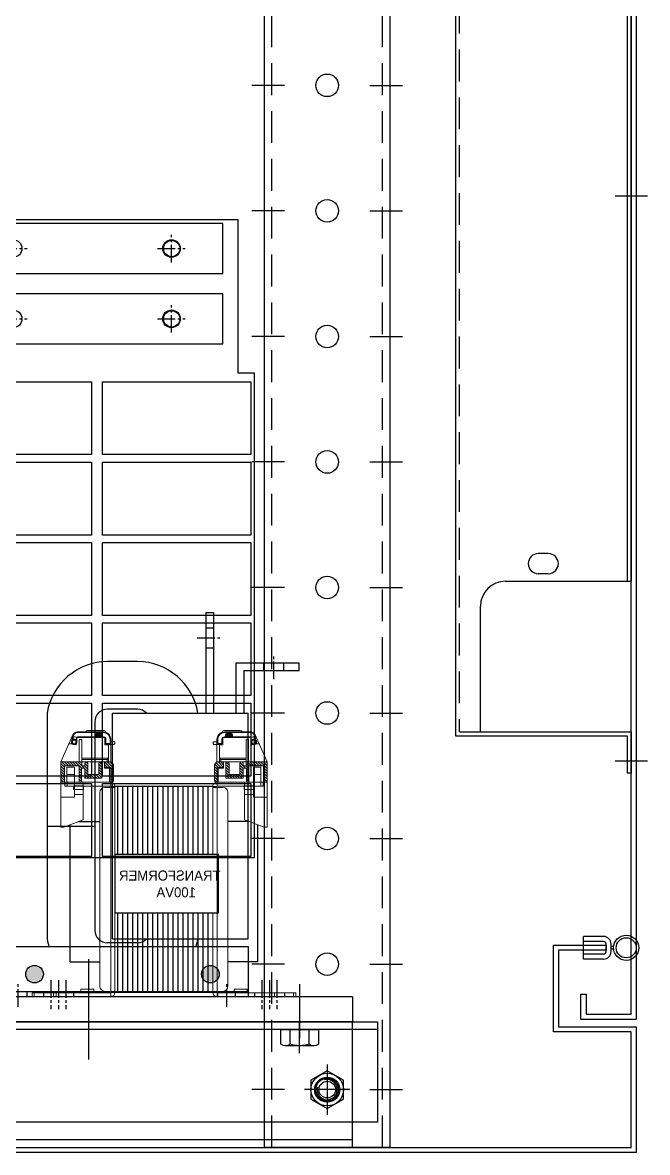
# Model space of a CAD drawing. Header units: millimetres. Extents: x 24815 to 37207, y -9299 to 5469.
# Drawn here: x 34711.9 to 34960.6, y -65.7 to 384.3 of the extents above; entities that cross this region are included whole.
import ezdxf

# ---------------------------------------------------------------- set-up
doc = ezdxf.new("R2010")
doc.units = ezdxf.units.MM
for name, pattern in [('CENTER', [50.8, 31.75, -6.35, 6.35, -6.35]), ('CENTER1', [10, 7, -1, 1, -1]), ('CENTERX2', [101.6, 63.5, -12.7, 12.7, -12.7]), ('HIDDEN', [9.525, 6.35, -3.175]), ('HIDDENX2', [19.05, 12.7, -6.35])]:
    doc.linetypes.add(name, pattern=pattern)
for name, color, linetype in [('______', 7, 'Continuous'), ('BOARD_OUTLINE', 7, 'Continuous'), ('CEN', 1, 'CENTER'), ('CENTER', 1, 'CENTER'), ('HIDDEN', 2, 'HIDDEN'), ('OBS_SSTOP', 4, 'Continuous'), ('THIN', 3, 'Continuous')]:
    doc.layers.add(name, color=color, linetype=linetype)
doc.styles.get("Standard").update_dxf_attribs({"font": 'ISOCP.SHX', "bigfont": 'WHGTXT.SHX'})

# ---------------------------------------------------------------- blocks, each defined once
blk = doc.blocks.new('87erfasdfasdfasdfasdfsdaf')
at = {"color": 140}
for p, q in [((-12215.28, 14062.53), (-12215.28, 14958.53)), ((-12165.28, 14062.53), (-12165.28, 14958.53)), ((-12215.28, 14062.53), (-12165.28, 14062.53))]:
    blk.add_line(p, q, dxfattribs=at)
at = {"color": 2, "linetype": 'HIDDENX2'}
for p, q in [((-12212.28, 14062.53), (-12212.28, 14958.53)), ((-12168.28, 14062.53), (-12168.28, 14958.53))]:
    blk.add_line(p, q, dxfattribs=at)
at = {"color": 1}
for p, q in [((-12207.28, 14485.53), (-12220.28, 14485.53)), ((-12173.28, 14485.53), (-12160.28, 14485.53)), ((-12207.28, 14435.53), (-12220.28, 14435.53)), ((-12173.28, 14435.53), (-12160.28, 14435.53)), ((-12207.28, 14385.53), (-12220.28, 14385.53)), ((-12173.28, 14385.53), (-12160.28, 14385.53)), ((-12207.28, 14335.53), (-12220.28, 14335.53)), ((-12173.28, 14335.53), (-12160.28, 14335.53)), ((-12207.28, 14285.53), (-12220.28, 14285.53)), ((-12173.28, 14285.53), (-12160.28, 14285.53)), ((-12207.28, 14235.53), (-12220.28, 14235.53)), ((-12173.28, 14235.53), (-12160.28, 14235.53)), ((-12207.28, 14185.53), (-12220.28, 14185.53)), ((-12173.28, 14185.53), (-12160.28, 14185.53)), ((-12207.28, 14135.53), (-12220.28, 14135.53)), ((-12173.28, 14135.53), (-12160.28, 14135.53)), ((-12207.28, 14085.53), (-12220.28, 14085.53)), ((-12173.28, 14085.53), (-12160.28, 14085.53))]:
    blk.add_line(p, q, dxfattribs=at)
blk = doc.blocks.new('756erafsdfadsfadsfasdf')
at = {"color": 1, "linetype": 'CENTERX2'}
blk.add_line((20858.68, 8170.53), (20858.68, 8160.53), dxfattribs=at)
at = {"color": 4}
for p, q in [((20879.68, 8164.03), (20389.68, 8164.03)), ((20879.68, 8120.03), (20389.68, 8120.03))]:
    blk.add_line(p, q, dxfattribs=at)
for p, q in [((20854.93, 8158.11), (20854.93, 8164.03)), ((20862.43, 8158.11), (20862.43, 8164.03)), ((20864.31, 8157.53), (20853.05, 8157.53))]:
    blk.add_line(p, q)
blk.add_lwpolyline([(20879.68, 8167.03), (20389.68, 8167.03), (20389.68, 8117.03), (20879.68, 8117.03)], close=True, dxfattribs=at)
blk.add_lwpolyline([(20866.18, 8164.03), (20866.18, 8158.11, -0.309401), (20862.43, 8158.11, -0.154701), (20854.93, 8158.11, -0.309401), (20851.17, 8158.11), (20851.17, 8164.03), (20866.18, 8164.03)], format="xyb")
at = {"layer": 'CENTER'}
blk.add_line((20858.68, 8154.53), (20858.68, 8167.03), dxfattribs=at)
blk = doc.blocks.new('ASDHREWHREJJJ')
for p, q in [((14491.89, -8468.07), (14488.89, -8468.07)), ((14489.89, -8467.05), (14489.89, -8468.07)), ((14490.89, -8467.05), (14490.89, -8468.07)), ((14485.89, -8471.07), (14485.89, -8479.07)), ((14487.89, -8471.07), (14487.89, -8479.07)), ((14491.89, -8470.07), (14488.89, -8470.07)), ((14492.89, -8471.07), (14492.89, -8479.07)), ((14494.89, -8471.07), (14494.89, -8479.07)), ((14494.89, -8479.07), (14485.89, -8479.07))]:
    blk.add_line(p, q)
for radius in [5, 4]:
    blk.add_circle((14490.39, -8462.07), radius)
for centre, radius, start, end in [((14488.89, -8471.07), 3, 90, 180), ((14491.89, -8471.07), 3, 0, 90), ((14488.89, -8471.07), 1, 90, 180), ((14491.89, -8471.07), 1, 0, 90)]:
    blk.add_arc(centre, radius, start, end)
blk = doc.blocks.new('A$C517E5183')
at = {"color": 3}
for points in [[(-2, 55), (-2, 845), (-20, 845), (-20, 837), (-22, 837), (-22, 847), (0, 847), (0, 53), (-22, 53), (-22, 63), (-20, 63), (-20, 55)], [(-650, 150), (-622, 150), (-622, 170), (-620, 170), (-620, 148), (-648, 148), (-648, 2), (-2, 2), (-2, 48), (-33, 48), (-33, 82.5), (-12, 82.5), (-12, 80.5), (-31, 80.5), (-31, 50), (0, 50), (0, 0), (-650, 0)]]:
    blk.add_lwpolyline(points, close=True, dxfattribs=at)
at = {"color": 140}
for centre in [(-123, 425), (-123, 375), (-123, 325), (-123, 275), (-123, 225), (-123, 175), (-123, 125), (-123, 75), (-123, 25)]:
    blk.add_circle(centre, 4.5, dxfattribs=at)
at = {"xscale": -1}
blk.add_blockref('87erfasdfasdfasdfasdfsdaf', (-12313.28, -14060.53), dxfattribs=at)
at = {"color": 4, "rotation": 270}
blk.add_blockref('ASDHREWHREJJJ', (8458.07, 14571.89), dxfattribs=at)
at = {"layer": '______'}
blk.add_blockref('756erafsdfadsfadsfasdf', (-20992.68, -8115.03), dxfattribs=at)
blk = doc.blocks.new('A$C66CA7B45')
at = {"color": 4}
for p, q in [((-70, -9.9), (-70, -440.1)), ((-1.6, -71.5), (-1.6, -378.5)), ((0, -71.5), (0, -378.5)), ((-33, -367.5), (-37, -367.5)), ((-33, -375.5), (-37, -375.5)), ((-50, -378.5), (0, -378.5)), ((-60, -438.5), (-60, -388.5)), ((-70, -440.1), (-1.6, -440.1)), ((-68.4, -438.5), (0, -438.5)), ((-1.6, -440.1), (-1.6, -455)), ((0, -438.5), (0, -455)), ((0, -455), (-1.6, -455))]:
    blk.add_line(p, q, dxfattribs=at)
for centre, radius, start, end in [((-37, -371.5), 4, 90, 270), ((-33, -371.5), 4, 270, 90), ((-50, -388.5), 10, 90, 180)]:
    blk.add_arc(centre, radius, start, end, dxfattribs=at)
at = {"layer": 'CENTER', "color": 1, "linetype": 'CENTER'}
for p, q in [((-6.43, -225), (6.43, -225)), ((-6.43, -450), (6.43, -450))]:
    blk.add_line(p, q, dxfattribs=at)
at = {"layer": 'HIDDEN', "color": 2, "linetype": 'HIDDENX2'}
blk.add_line((-68.5, -71.5), (-68.5, -438.5), dxfattribs=at)
blk = doc.blocks.new('A$C0AF00223')
at = {"color": 32}
for p, q in [((0, 0), (0, -10)), ((210, 0), (0, 0)), ((210, 0), (210, -10)), ((210, -10), (0, -10))]:
    blk.add_line(p, q, dxfattribs=at)
at = {"layer": 'CEN', "ltscale": 10}
for p, q in [((105, 15), (105, -25)), ((21, 5), (21, -15)), ((189, 5), (189, -15))]:
    blk.add_line(p, q, dxfattribs=at)
blk = doc.blocks.new('A$C43293707')
at = {"linetype": 'CENTER1'}
for p, q in [((0, -5.5), (0, 5.5)), ((63, -5.5), (63, 5.5)), ((126, -5.5), (126, 5.5)), ((189, -5.5), (189, 5.5)), ((-5.5, 0), (5.5, 0)), ((57.5, 0), (68.5, 0)), ((120.5, 0), (131.5, 0)), ((183.5, 0), (194.5, 0))]:
    blk.add_line(p, q, dxfattribs=at)
at = {"color": 1}
blk.add_lwpolyline([(-20.5, -10), (209.5, -10), (209.5, 10), (-20.5, 10)], close=True, dxfattribs=at)
for centre in [(0, 0), (63, 0), (126, 0), (189, 0)]:
    blk.add_circle(centre, 3.5, dxfattribs=at)
blk = doc.blocks.new('A$C0A587926')
at = {"layer": 'BOARD_OUTLINE'}
for p, q in [((26.47, 11.4), (-213.48, 11.4)), ((26.47, -49.59), (26.47, 11.4)), ((33, -49.59), (26.47, -49.59)), ((33, -242.58), (33, -49.59)), ((-219.98, -242.58), (33, -242.58))]:
    blk.add_line(p, q, dxfattribs=at)
for centre in [(0, 0), (0, -28)]:
    blk.add_circle(centre, 3.25, dxfattribs=at)
at = {"layer": 'OBS_SSTOP'}
for p, q in [((-90.94, -53.09), (-31.94, -53.09)), ((-31.94, -53.09), (-31.94, -82.09)), ((-27.55, -53.09), (31.45, -53.09)), ((-27.55, -82.09), (-27.55, -53.09)), ((31.45, -53.09), (31.45, -82.09)), ((-31.94, -82.09), (-90.94, -82.09)), ((-90.94, -85.09), (-31.94, -85.09)), ((-31.94, -85.09), (-31.94, -114.09)), ((31.45, -82.09), (-27.55, -82.09)), ((-27.55, -85.09), (31.45, -85.09)), ((-27.55, -114.09), (-27.55, -85.09)), ((31.45, -85.09), (31.45, -114.09)), ((-31.94, -114.09), (-90.94, -114.09)), ((31.45, -114.09), (-27.55, -114.09)), ((-90.94, -117.09), (-31.94, -117.09)), ((-31.94, -117.09), (-31.94, -146.09)), ((-27.55, -117.09), (31.45, -117.09)), ((-27.55, -146.09), (-27.55, -117.09)), ((31.45, -117.09), (31.45, -146.09)), ((-31.94, -146.09), (-90.94, -146.09)), ((31.45, -146.09), (-27.55, -146.09)), ((-90.94, -149.09), (-31.94, -149.09)), ((-31.94, -149.09), (-31.94, -178.08)), ((-27.55, -149.09), (31.45, -149.09)), ((-27.55, -178.08), (-27.55, -149.09)), ((31.45, -149.09), (31.45, -178.08)), ((-31.94, -178.08), (-90.94, -178.08)), ((31.45, -178.08), (-27.55, -178.08)), ((-90.94, -181.08), (-31.94, -181.08)), ((-31.94, -181.08), (-31.94, -210.08)), ((-27.55, -181.08), (31.45, -181.08)), ((-27.55, -210.08), (-27.55, -181.08)), ((31.45, -181.08), (31.45, -210.08)), ((-31.94, -210.08), (-90.94, -210.08)), ((31.45, -210.08), (-27.55, -210.08)), ((-90.94, -213.08), (-31.94, -213.08)), ((-31.94, -213.08), (-31.94, -242.08)), ((-27.55, -213.08), (31.45, -213.08)), ((-27.55, -242.08), (-27.55, -213.08)), ((31.45, -213.08), (31.45, -242.08)), ((-31.94, -242.08), (-90.94, -242.08)), ((31.45, -242.08), (-27.55, -242.08))]:
    blk.add_line(p, q, dxfattribs=at)
blk = doc.blocks.new('A$C2A0E6E33')
for name, p in [('A$C0A587926', (285.1, -46.5)), ('A$C43293707', (96, -46.5)), ('A$C43293707', (96, -74.5))]:
    blk.add_blockref(name, p)
blk = doc.blocks.new('A$C55C54E2F')
blk.add_blockref('A$C2A0E6E33', (-367, -443.5))
blk = doc.blocks.new('A$C1C666D91')
h = blk.add_hatch(color=251)
h.dxf.hatch_style = 1
h.paths.add_polyline_path([(-81.5, 9, 1), (-88.5, 9, 1)])
h = blk.add_hatch(color=251)
h.dxf.hatch_style = 1
h.paths.add_polyline_path([(-18.5, 9, 1), (-11.5, 9, 1)])
at = {"color": 6}
for p, q in [((-16.71, 113), (-16.71, 153)), ((-16.71, 153), (-13.71, 153)), ((-13.71, 153), (-13.71, 113)), ((-4.71, 113), (-4.71, 133)), ((-4.71, 133), (20.29, 133)), ((20.29, 130), (20.29, 133)), ((-1.71, 130), (-1.71, 113)), ((-1.71, 130), (20.29, 130))]:
    blk.add_line(p, q, dxfattribs=at)
at = {"color": 2, "linetype": 'HIDDENX2'}
for p, q in [((-16.71, 147), (-13.71, 147)), ((-16.71, 139), (-13.71, 139)), ((6.29, 130), (6.29, 133)), ((14.29, 130), (14.29, 133)), ((-95, 0), (-95, 2)), ((-88, 0), (-88, 2)), ((-12, 0), (-12, 2)), ((-5, 0), (-5, 2))]:
    blk.add_line(p, q, dxfattribs=at)
at = {"color": 1, "linetype": 'CENTER1'}
for p, q in [((-20.21, 143), (-10.21, 143)), ((10.29, 126.5), (10.29, 136.5)), ((-91.5, -4), (-91.5, 6)), ((-8.5, -4), (-8.5, 6))]:
    blk.add_line(p, q, dxfattribs=at)
at = {"color": 251}
for p, q in [((-44, 133.5), (-56, 133.5)), ((-80, 113), (-80, 23)), ((-44, 114.5), (-56, 114.5)), ((-61, 109.5), (-61, 26.5)), ((-80, 68), (-61, 68)), ((-44, 21.5), (-56, 21.5))]:
    blk.add_line(p, q, dxfattribs=at)
at = {"color": 1}
for p, q in [((-54, 113), (0, 113)), ((-54, 23), (-54, 113)), ((0, 23), (0, 113)), ((-54, 23), (0, 23))]:
    blk.add_line(p, q, dxfattribs=at)
at = {"color": 4}
blk.add_line((0, 2), (-100, 2), dxfattribs=at)
blk.add_lwpolyline([(-100, 0), (-100, 20), (0, 20), (0, 0)], close=True, dxfattribs=at)
at = {"color": 251}
for centre in [(-85, 9), (-15, 9)]:
    blk.add_circle(centre, 3.5, dxfattribs=at)
for centre, radius, start, end in [((-55.8, 108.97), 24.53, 90.4598, 170.5459), ((-44.2, 108.97), 24.53, 9.4541, 89.5402), ((-56, 109.5), 5, 90, 180), ((-44, 109.5), 5, 44.427, 90), ((-55.8, 27.03), 24.53, 189.4541, 196.6519), ((-56, 26.5), 5, 180, 270), ((-44, 26.5), 5, 270, 315.573), ((-44.2, 27.03), 24.53, 343.3481, 350.5459)]:
    blk.add_arc(centre, radius, start, end, dxfattribs=at)
blk = doc.blocks.new('A$C7FE25029')
at = {"lineweight": 13}
h = blk.add_hatch(dxfattribs=at)
h.set_pattern_fill('ANSI31', color=256, scale=6, angle=90, style=0)
h.set_pattern_definition([(45, (-1231.76245, -2862.3703), (0.53033009, -0.53033009), [])])
h.paths.add_polyline_path([(-73.7, 85.5), (-73.7, 91.3), (-76.2, 91.3), (-76.2, 93.5), (-73.6, 93.5), (-72.6, 92.5), (-72.6, 86), (-73.1, 85.5)])
h.paths.add_polyline_path([(-84, 87), (-84, 91), (-85.3, 91), (-85.3, 85.5), (-86.3, 85.5), (-86.3, 92), (-92.1, 92), (-92.1, 85.5), (-93.6, 85.5), (-93.6, 93.5), (-85.2, 93.5), (-85.2, 92), (-84, 92), (-84, 93, -0.414214), (-83.5, 93.5), (-83.25, 93.5, -0.414214), (-82.75, 93), (-82.75, 88.5), (-78.45, 88.5), (-78.45, 93, -0.414214), (-77.95, 93.5), (-77.7, 93.5, -0.414214), (-77.2, 93), (-77.2, 87)])
h = blk.add_hatch(dxfattribs=at)
h.set_pattern_fill('ANSI31', color=256, scale=6, angle=90, style=0)
h.set_pattern_definition([(45, (-13932.3273, -18652.1684), (0.530330086, -0.530330086), [])])
h.paths.add_polyline_path([(-31.3, 85.5), (-31.3, 91.3), (-28.8, 91.3), (-28.8, 93.5), (-31.4, 93.5), (-32.4, 92.5), (-32.4, 86), (-31.9, 85.5)])
h.paths.add_polyline_path([(-21, 87), (-21, 91), (-19.7, 91), (-19.7, 85.5), (-18.7, 85.5), (-18.7, 92), (-12.9, 92), (-12.9, 85.5), (-11.4, 85.5), (-11.4, 93.5), (-19.8, 93.5), (-19.8, 92), (-21, 92), (-21, 93, 0.414214), (-21.5, 93.5), (-21.75, 93.5, 0.414214), (-22.25, 93), (-22.25, 88.5), (-26.55, 88.5), (-26.55, 93, 0.414214), (-27.05, 93.5), (-27.3, 93.5, 0.414214), (-27.8, 93), (-27.8, 87)])
for p, q in [((-88.78, 104.31), (-93.6, 93.5)), ((-88.96, 102.21), (-88.96, 103.91)), ((-88.96, 103.91), (-88.66, 103.85)), ((-88.5, 104.19), (-88.66, 103.85)), ((-88.66, 102.41), (-88.66, 103.85)), ((-86.95, 105.5), (-76.6, 105.5)), ((-86.95, 105.2), (-76.6, 105.2)), ((-86.95, 103.5), (-76.6, 103.5)), ((-76.32, 106), (-82.88, 106)), ((-79.8, 103.3), (-79.8, 104.4)), ((-79.8, 104.4), (-77, 104.4)), ((-79.8, 104.4), (-79.3, 104)), ((-79.8, 104.2), (-77, 104.2)), ((-79.3, 104), (-79.8, 103.6)), ((-79.4, 104.8), (-77.4, 104.8)), ((-79.3, 104), (-77.5, 104)), ((-77, 104.4), (-77.5, 104)), ((-77.5, 104), (-77, 103.6)), ((-77, 104.4), (-77, 103.3)), ((-76.1, 105.5), (-76.1, 105.46)), ((-28.9, 105.5), (-28.9, 105.46)), ((-28.68, 106), (-22.12, 106)), ((-18.05, 105.5), (-28.4, 105.5)), ((-18.05, 105.2), (-28.4, 105.2)), ((-18.05, 103.5), (-28.4, 103.5)), ((-28, 104.4), (-28, 103.3)), ((-25.2, 104.4), (-28, 104.4)), ((-28, 104.4), (-27.5, 104)), ((-25.2, 104.2), (-28, 104.2)), ((-27.5, 104), (-28, 103.6)), ((-25.6, 104.8), (-27.6, 104.8)), ((-25.7, 104), (-27.5, 104)), ((-25.2, 104.4), (-25.7, 104)), ((-25.7, 104), (-25.2, 103.6)), ((-25.2, 103.3), (-25.2, 104.4)), ((-16.5, 104.19), (-16.34, 103.85)), ((-16.04, 103.91), (-16.34, 103.85)), ((-16.34, 102.41), (-16.34, 103.85)), ((-16.22, 104.31), (-11.4, 93.5)), ((-16.04, 102.21), (-16.04, 103.91)), ((-90.4, 100.69), (-88.99, 100.69)), ((-89.35, 100.69), (-89.35, 101.5)), ((-87.38, 100.68), (-87.38, 101.01)), ((-87.25, 103.2), (-87.25, 101.5)), ((-87.15, 101.5), (-87.15, 103)), ((-86.85, 103.3), (-76.3, 103.3)), ((-86.2, 102.5), (-86.2, 93.5)), ((-86.2, 102.5), (-85.2, 102.5)), ((-85.2, 102.5), (-85.2, 92)), ((-76, 100.3), (-76, 103)), ((-74.6, 100.3), (-76, 100.3)), ((-75.6, 100.8), (-75.6, 102.5)), ((-73.9, 100.8), (-75.6, 100.8)), ((-75.3, 100.5), (-75.6, 100.8)), ((-72.4, 100.5), (-75.3, 100.5)), ((-74.6, 100.3), (-74.6, 93.5)), ((-73.9, 102.5), (-73.9, 100.8)), ((-73.9, 100.8), (-73.6, 100.5)), ((-73.6, 102.5), (-73.6, 93.5)), ((-72.1, 101.5), (-73.6, 101.5)), ((-72.4, 100.5), (-72.1, 100.8)), ((-72.1, 101.5), (-72.1, 100.8)), ((-32.9, 101.5), (-32.9, 100.8)), ((-32.9, 101.5), (-31.4, 101.5)), ((-32.6, 100.5), (-32.9, 100.8)), ((-32.6, 100.5), (-29.7, 100.5)), ((-31.4, 102.5), (-31.4, 93.5)), ((-31.1, 100.8), (-31.4, 100.5)), ((-31.1, 102.5), (-31.1, 100.8)), ((-31.1, 100.8), (-29.4, 100.8)), ((-30.4, 100.3), (-29, 100.3)), ((-30.4, 100.3), (-30.4, 93.5)), ((-29.7, 100.5), (-29.4, 100.8)), ((-29.4, 100.8), (-29.4, 102.5)), ((-29, 100.3), (-29, 103)), ((-18.15, 103.3), (-28.7, 103.3)), ((-19.8, 102.5), (-19.8, 92)), ((-18.8, 102.5), (-19.8, 102.5)), ((-18.8, 102.5), (-18.8, 93.5)), ((-17.85, 101.5), (-17.85, 103)), ((-17.75, 103.2), (-17.75, 101.5)), ((-17.62, 100.68), (-17.62, 101.01)), ((-14.6, 100.69), (-16.01, 100.69)), ((-15.65, 100.69), (-15.65, 101.5)), ((-85.2, 95), (-74.6, 95)), ((-85.2, 94.5), (-75.1, 94.5)), ((-74.6, 95), (-75.1, 94.5)), ((-75.1, 94.5), (-75.1, 93.5)), ((-19.8, 95), (-30.4, 95)), ((-30.4, 95), (-29.9, 94.5)), ((-29.9, 94.5), (-29.9, 93.5)), ((-19.8, 94.5), (-29.9, 94.5)), ((-93.6, 93.5), (-93.6, 67.5)), ((-93.6, 93.5), (-73.6, 93.5)), ((-92.1, 92), (-92.1, 85.5)), ((-92.1, 92), (-86.3, 92)), ((-91.1, 91.5), (-88.1, 91.5)), ((-91.1, 91.5), (-91.1, 85.5)), ((-88.1, 91.5), (-88.1, 79.5)), ((-86.3, 92), (-86.3, 85.5)), ((-85.3, 91.01), (-85.3, 85.5)), ((-85.3, 91), (-84, 91)), ((-85.2, 92), (-84, 92)), ((-84, 93), (-84, 92)), ((-84, 87), (-84, 91)), ((-82.75, 93), (-82.75, 88.5)), ((-78.45, 93), (-78.45, 88.5)), ((-77.2, 87), (-77.2, 93)), ((-76.2, 93.5), (-76.2, 91)), ((-76.2, 91.3), (-73.7, 91.3)), ((-76.2, 91), (-73.7, 91)), ((-74.1, 91), (-74.1, 85.5)), ((-73.7, 91.3), (-73.7, 85.5)), ((-73.6, 93.5), (-72.6, 92.5)), ((-72.6, 92.5), (-72.6, 86)), ((-31.4, 93.5), (-32.4, 92.5)), ((-32.4, 92.5), (-32.4, 86)), ((-11.4, 93.5), (-31.4, 93.5)), ((-28.8, 91.3), (-31.3, 91.3)), ((-31.3, 91.3), (-31.3, 85.5)), ((-28.8, 91), (-31.3, 91)), ((-30.9, 91), (-30.9, 85.5)), ((-28.8, 93.5), (-28.8, 91)), ((-27.8, 87), (-27.8, 93)), ((-26.55, 93), (-26.55, 88.5)), ((-22.25, 93), (-22.25, 88.5)), ((-21, 93), (-21, 92)), ((-19.8, 92), (-21, 92)), ((-19.7, 91), (-21, 91)), ((-21, 87), (-21, 91)), ((-19.7, 91.01), (-19.7, 85.5)), ((-12.9, 92), (-18.7, 92)), ((-18.7, 92), (-18.7, 85.5)), ((-13.9, 91.5), (-16.9, 91.5)), ((-16.9, 91.5), (-16.9, 79.5)), ((-13.9, 91.5), (-13.9, 85.5)), ((-12.9, 92), (-12.9, 85.5)), ((-11.4, 93.5), (-11.4, 67.5)), ((-93.6, 85.5), (-73.1, 85.5)), ((-91.1, 88.5), (-88.1, 88.5)), ((-84.6, 85.5), (-84.6, 70.5)), ((-84, 87), (-77.2, 87)), ((-82.75, 88.5), (-78.45, 88.5)), ((-72.6, 86), (-73.1, 85.5)), ((-32.4, 86), (-31.9, 85.5)), ((-11.4, 85.5), (-31.9, 85.5)), ((-21, 87), (-27.8, 87)), ((-22.25, 88.5), (-26.55, 88.5)), ((-20.4, 85.5), (-20.4, 70.5)), ((-13.9, 88.5), (-16.9, 88.5)), ((-84.6, 84), (-88.1, 84)), ((-88.1, 82.5), (-84.6, 82.5)), ((-20.4, 84), (-16.9, 84)), ((-16.9, 82.5), (-20.4, 82.5)), ((-93.6, 79.5), (-88.1, 79.5)), ((-88.1, 80.5), (-84.6, 80.5)), ((-16.9, 80.5), (-20.4, 80.5)), ((-11.4, 79.5), (-16.9, 79.5)), ((-93.6, 67.5), (-92.4, 67.5)), ((-92.4, 67.5), (-84.6, 70.5)), ((-12.6, 67.5), (-20.4, 70.5)), ((-11.4, 67.5), (-12.6, 67.5))]:
    blk.add_line(p, q, dxfattribs=at)
for p, q in [((-79.8, 103.6), (-77, 103.6)), ((-25.2, 103.6), (-28, 103.6)), ((-72, 83.8), (-33, 83.8)), ((-70, 83.8), (-70, 56.67)), ((-68, 83.8), (-68, 56.67)), ((-66, 83.8), (-66, 56.67)), ((-64, 83.8), (-64, 56.67)), ((-62, 83.8), (-62, 56.67)), ((-60, 83.8), (-60, 56.67)), ((-58, 83.8), (-58, 56.67)), ((-56, 83.8), (-56, 56.67)), ((-54, 83.8), (-54, 56.67)), ((-52, 83.8), (-52, 56.67)), ((-50, 83.8), (-50, 56.67)), ((-48, 83.8), (-48, 56.67)), ((-46, 83.8), (-46, 56.67)), ((-44, 83.8), (-44, 56.67)), ((-42, 83.8), (-42, 56.67)), ((-40, 83.8), (-40, 56.67)), ((-38, 83.8), (-38, 56.67)), ((-36, 83.8), (-36, 56.67)), ((-34, 83.8), (-34, 56.67)), ((-89.86, 13.85), (-89.86, 68.48)), ((-86.55, 69.75), (-78, 69.75)), ((-18.45, 69.75), (-27, 69.75)), ((-15.14, 13.85), (-15.14, 68.48)), ((-70, 33.39), (-70, 1.7)), ((-68, 33.39), (-68, 1.7)), ((-66, 33.39), (-66, 1.7)), ((-64, 33.39), (-64, 1.7)), ((-62, 33.39), (-62, 1.7)), ((-60, 33.39), (-60, 1.7)), ((-58, 33.39), (-58, 1.7)), ((-56, 33.39), (-56, 1.7)), ((-54, 33.39), (-54, 1.7)), ((-52, 33.39), (-52, 1.7)), ((-50, 33.39), (-50, 1.7)), ((-48, 33.39), (-48, 1.7)), ((-46, 33.39), (-46, 1.7)), ((-44, 33.39), (-44, 1.7)), ((-42, 33.39), (-42, 1.7)), ((-40, 33.39), (-40, 1.7)), ((-38, 33.39), (-38, 1.7)), ((-36, 33.39), (-36, 1.7)), ((-34, 33.39), (-34, 1.7)), ((-89.86, 13.85), (-78, 13.85)), ((-15.14, 13.85), (-27, 13.85)), ((-72, 1.7), (-33, 1.7))]:
    blk.add_line(p, q)
at = {"lineweight": 15}
for p, q in [((-92, 83.9), (-92, 85.5)), ((-92, 85.5), (-73.7, 85.5)), ((-91.03, 85.5), (-91.03, 83.9)), ((-73.7, 85.5), (-91.03, 85.5)), ((-73.7, 83.9), (-73.7, 85.5)), ((-31.3, 83.9), (-31.3, 85.5)), ((-31.3, 85.5), (-13, 85.5)), ((-13.97, 85.5), (-13.97, 83.9)), ((-13, 83.9), (-13, 85.5)), ((-73.7, 83.9), (-92, 83.9)), ((-88.5, 83.9), (-88.5, 82.5)), ((-84.5, 82.5), (-88.5, 82.5)), ((-84.5, 82.5), (-84.5, 83.9)), ((-78, 4.15), (-78, 81.35)), ((-76, 83.35), (-72, 83.35)), ((-73.7, 2.15), (-73.7, 83.35)), ((-73.6, 83.8), (-72, 83.8)), ((-73.6, 83.35), (-73.6, 83.8)), ((-72, 83.8), (-72, 56.67)), ((-31.4, 83.8), (-33, 83.8)), ((-33, 1.7), (-33, 83.8)), ((-29, 83.35), (-33, 83.35)), ((-31.4, 83.35), (-31.4, 83.8)), ((-31.3, 83.9), (-13, 83.9)), ((-31.3, 2.15), (-31.3, 83.35)), ((-27, 4.15), (-27, 81.35)), ((-20.5, 82.5), (-20.5, 83.9)), ((-20.5, 82.5), (-16.5, 82.5)), ((-16.5, 83.9), (-16.5, 82.5)), ((-72, 1.7), (-72, 33.39)), ((-72, 33.39), (-72, 2.15)), ((-105, 0), (-105, 1.6)), ((-105, 1.6), (-73.7, 1.6)), ((-73.7, 0), (-105, 0)), ((-104.11, 1.6), (-104.11, 0)), ((-96.5, 0), (-96.5, 1.6)), ((-95.39, 1.6), (-95.39, 0)), ((-95.39, 0), (-73.7, 0)), ((-85.6, 3), (-85.6, 1.6)), ((-85.6, 3), (-80.4, 3)), ((-80.4, 1.6), (-80.4, 3)), ((-72, 2.15), (-76, 2.15)), ((-73.7, 1.6), (-73.7, 0)), ((-73.6, 1.7), (-73.6, 2.15)), ((-73.6, 1.7), (-72, 1.7)), ((-29, 2.15), (-33, 2.15)), ((-31.4, 1.7), (-33, 1.7)), ((-31.4, 1.7), (-31.4, 2.15)), ((-31.3, 1.6), (-31.3, 0)), ((0, 1.6), (-31.3, 1.6)), ((0, 0), (-31.3, 0)), ((-24.6, 1.6), (-24.6, 3)), ((-19.4, 3), (-24.6, 3)), ((-19.4, 3), (-19.4, 1.6)), ((-9.61, 1.6), (-9.61, 0)), ((-8.5, 0), (-8.5, 1.6)), ((-0.89, 1.6), (-0.89, 0)), ((0, 0), (0, 1.6))]:
    blk.add_line(p, q, dxfattribs=at)
at = {"color": 1, "linetype": 'CENTER1'}
for p, q in [((-97.5, 6.6), (-97.5, -5)), ((-94.5, 6.6), (-94.5, -5)), ((-91.5, 6.6), (-91.5, -5)), ((-13.5, 6.6), (-13.5, -5)), ((-10.5, 6.6), (-10.5, -5)), ((-7.5, 6.6), (-7.5, -5))]:
    blk.add_line(p, q, dxfattribs=at)
at = {"color": 2, "linetype": 'HIDDENX2'}
for p, q in [((-100.5, 1.6), (-100.5, 0)), ((-88.5, 1.6), (-88.5, 0)), ((-16.5, 1.6), (-16.5, 0)), ((-4.5, 1.6), (-4.5, 0))]:
    blk.add_line(p, q, dxfattribs=at)
blk.add_lwpolyline([(-74.26, 56.67), (-33, 56.67), (-33, 33.39), (-74.26, 33.39)], close=True)
at = {"lineweight": 13}
for centre, radius in [((-88.25, 101.5), 1), ((-88.25, 101.5), 0.7), ((-16.75, 101.5), 1), ((-16.75, 101.5), 0.7)]:
    blk.add_circle(centre, radius, dxfattribs=at)
for centre, radius, start, end in [((-86.95, 103.5), 2, 90, 155.9711), ((-88.25, 101.5), 2, 59.9465, 101.7448), ((-86.95, 103.5), 1.7, 90, 155.9711), ((-86.95, 103.2), 0.3, 90, 180), ((-82.88, 105.22), 0.78, 90, 158.9628), ((-79.4, 104.4), 0.4, 90, 180), ((-77.4, 104.4), 0.4, 0, 90), ((-76.6, 102.5), 3, 0, 90), ((-76.6, 102.5), 2.7, 0, 90), ((-76.6, 102.5), 1, 0, 90), ((-76.32, 105.22), 0.78, 6.5064, 90), ((-28.4, 102.5), 3, 90, 180), ((-28.4, 102.5), 2.7, 90, 180), ((-28.68, 105.22), 0.78, 90, 173.4936), ((-28.4, 102.5), 1, 90, 180), ((-27.6, 104.4), 0.4, 90, 180), ((-25.6, 104.4), 0.4, 0, 90), ((-22.12, 105.22), 0.78, 21.0372, 90), ((-18.05, 103.5), 2, 24.0289, 90), ((-18.05, 103.5), 1.7, 24.0289, 90), ((-18.05, 103.2), 0.3, 0, 90), ((-16.75, 101.5), 2, 78.2552, 120.0535), ((-88.25, 101.5), 1.1, 227.633, 180), ((-87.68, 100.68), 0.3, 206.3731, 0), ((-86.85, 103), 0.3, 90, 180), ((-76.3, 103), 0.3, 0, 90), ((-28.7, 103), 0.3, 90, 180), ((-18.15, 103), 0.3, 0, 90), ((-16.75, 101.5), 1.1, 0, 312.367), ((-17.32, 100.68), 0.3, 180, 333.6269), ((-83.5, 93), 0.5, 90, 180), ((-83.25, 93), 0.5, 0, 90), ((-77.95, 93), 0.5, 90, 180), ((-77.7, 93), 0.5, 0, 90), ((-27.3, 93), 0.5, 90, 180), ((-27.05, 93), 0.5, 0, 90), ((-21.75, 93), 0.5, 90, 180), ((-21.5, 93), 0.5, 0, 90)]:
    blk.add_arc(centre, radius, start, end, dxfattribs=at)
at = {"lineweight": 15}
for centre, radius, start, end in [((-76, 81.35), 2, 90, 180), ((-29, 81.35), 2, 0, 90), ((-76, 4.15), 2, 180, 270), ((-73.7, 1.7), 0.1, 270, 0), ((-73.7, 1.7), 1.7, 270, 0), ((-31.3, 1.7), 1.7, 180, 270), ((-31.3, 1.7), 0.1, 180, 270), ((-29, 4.15), 2, 270, 0)]:
    blk.add_arc(centre, radius, start, end, dxfattribs=at)
for points, knots in [([(-72, 83.8), (-72, 84.02), (-72.04, 84.24), (-72.21, 84.66), (-72.34, 84.84), (-72.66, 85.16), (-72.84, 85.29), (-73.26, 85.46), (-73.48, 85.5), (-73.7, 85.5)], [0, 0, 0, 0, 0.25, 0.25, 0.5, 0.5, 0.75, 0.75, 1, 1, 1, 1]), ([(-33, 83.8), (-33, 84.02), (-32.96, 84.24), (-32.79, 84.66), (-32.66, 84.84), (-32.34, 85.16), (-32.16, 85.29), (-31.74, 85.46), (-31.52, 85.5), (-31.3, 85.5)], [0, 0, 0, 0, 0.25, 0.25, 0.5, 0.5, 0.75, 0.75, 1, 1, 1, 1]), ([(-73.6, 83.8), (-73.6, 83.83), (-73.61, 83.85), (-73.65, 83.89), (-73.67, 83.9), (-73.7, 83.9)], [0, 0, 0, 0, 0.5, 0.5, 1, 1, 1, 1]), ([(-31.4, 83.8), (-31.4, 83.83), (-31.39, 83.85), (-31.35, 83.89), (-31.33, 83.9), (-31.3, 83.9)], [0, 0, 0, 0, 0.5, 0.5, 1, 1, 1, 1])]:
    blk.add_open_spline(points, degree=3, knots=knots, dxfattribs=at)
at = {"color": 2, "insert": (-81.49, 50.28), "char_height": 4, "width": 55.9054, "attachment_point": 1}
blk.add_mtext('{\\fGulim|b0|i0|c129|p49;\\W4.4461; \\W1;TRANSFORMER\\P\\W5.5874;  \\W1;100VA}', dxfattribs=at)
blk = doc.blocks.new('A$C52983179')
at = {"color": 4}
for p, q in [((-387.07, 22.88), (102.93, 22.88)), ((102.93, 22.88), (102.93, -17.12)), ((102.93, 19.88), (-387.07, 19.88)), ((102.93, -17.12), (-387.07, -17.12))]:
    blk.add_line(p, q, dxfattribs=at)
blk.add_lwpolyline([(76.43, -0.37), (76.43, -7.87), (82.93, -11.63), (89.43, -7.87), (89.43, -0.37), (82.93, 3.38), (76.43, -0.37)])
for radius in [6.5, 3.32]:
    blk.add_circle((82.93, -4.12), radius)
blk.add_circle((82.93, -4.12), 5, dxfattribs=at)
at = {"layer": 'CENTER'}
for p, q in [((82.93, 5.88), (82.93, -14.13)), ((91.93, -4.12), (73.93, -4.12))]:
    blk.add_line(p, q, dxfattribs=at)
at = {"layer": 'THIN'}
blk.add_arc((82.93, -4.12), 4, 165, 105, dxfattribs=at)

msp = doc.modelspace()

# ---------------------------------------------------------------- block references
for name, p in [('A$C517E5183', (34956.123, -65.71)), ('A$C55C54E2F', (34853.123, 784.29)), ('A$C66CA7B45', (34954.123, 540.29)), ('A$C1C666D91', (34801.623, -3.71)), ('A$C52983179', (34750.196, -36.59))]:
    msp.add_blockref(name, p)
at = {"xscale": -1}
msp.add_blockref('A$C7FE25029', (34715.623, -3.71), dxfattribs=at)
at = {"layer": '______', "ltscale": 10}
msp.add_blockref('A$C0AF00223', (34633.123, -3.71), dxfattribs=at)

doc.saveas('drawing.dxf')
